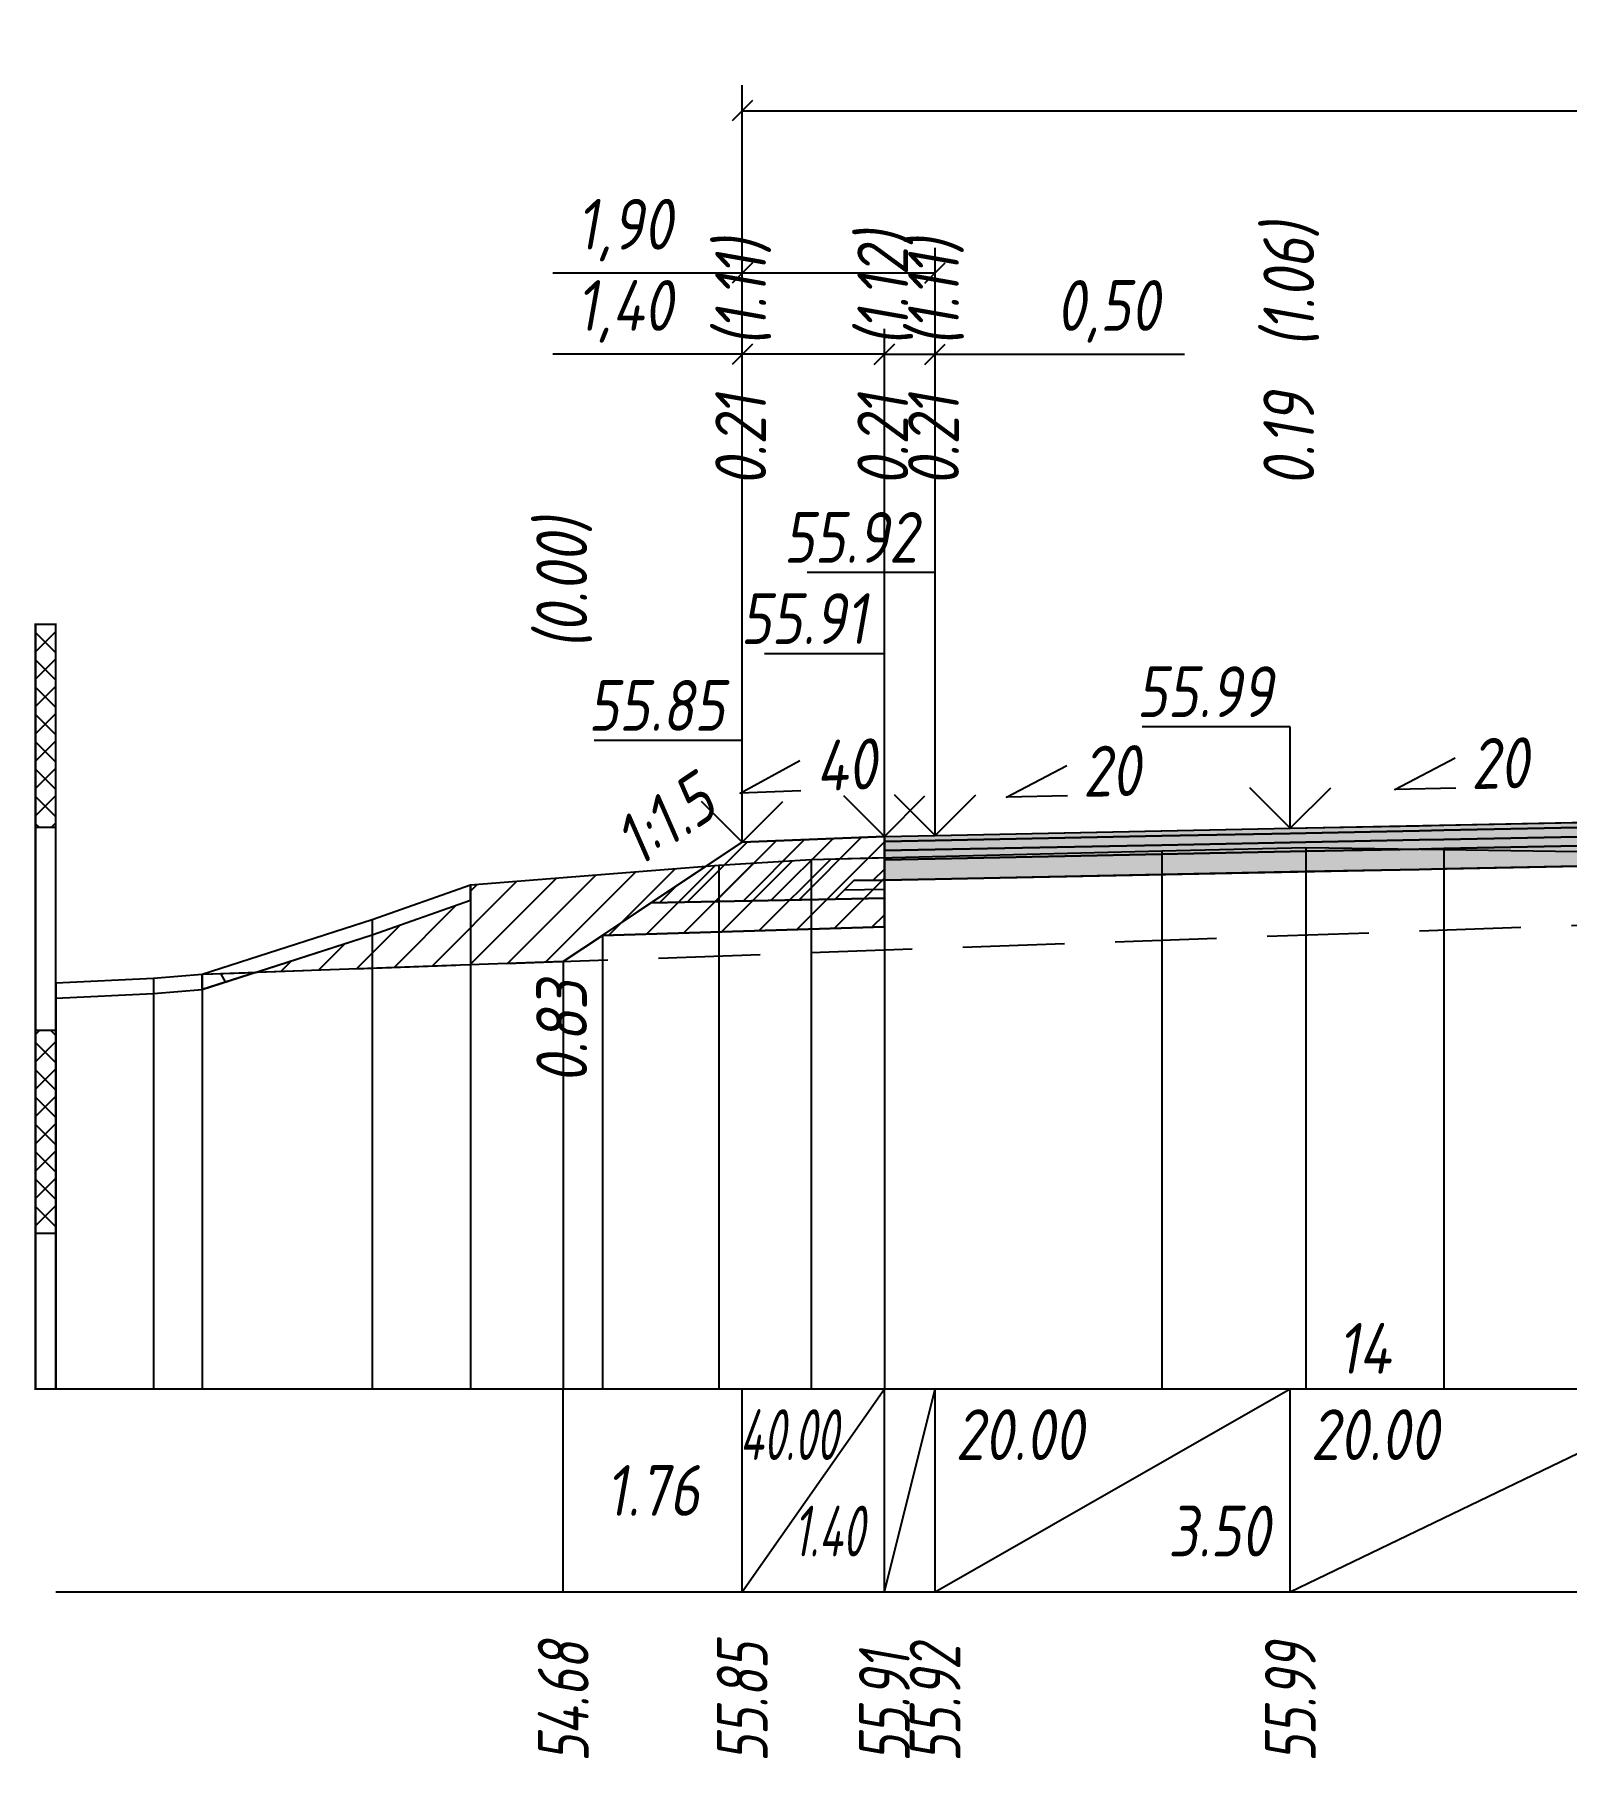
# Model space of a CAD drawing. Extents: x -717 to 1451, y -133302 to 233.
# Drawn here: x 78.9 to 154.4, y -79491.2 to -79406.3 of the extents above; entities that cross this region are included whole.
import ezdxf
from ezdxf.enums import TextEntityAlignment as Align

# ---------------------------------------------------------------- set-up
doc = ezdxf.new("R2010")
doc.units = 0
doc.linetypes.add('штриховая', pattern=[0.75, 0.5, -0.25])
for name, color, linetype in [('Интерполированный поперечник', 2, 'Continuous'), ('Код_514', 1, 'Continuous'), ('Контур_0', 7, 'Continuous'), ('Контур_2521', 7, 'Continuous'), ('Контур_2564', 7, 'Continuous'), ('Контур_2660', 7, 'Continuous'), ('Контур_2665', 7, 'Continuous'), ('Контур_400', 7, 'Continuous'), ('Контур_508', 7, 'Continuous'), ('Контур_512', 7, 'Continuous'), ('Контур_513', 7, 'Continuous'), ('Контур_818', 7, 'Continuous'), ('Красный поперечник', 1, 'Continuous'), ('Линейка абсолютных высот', 7, 'Continuous'), ('Объём_2501', 7, 'Continuous'), ('Объём_2564', 7, 'Continuous'), ('Объём_2650', 7, 'Continuous'), ('Объём_2660', 7, 'Continuous'), ('Объём_2661', 7, 'Continuous'), ('Объём_2665', 7, 'Continuous'), ('Объём_2666', 7, 'Continuous'), ('Объём_2667', 7, 'Continuous'), ('Объём_2668', 7, 'Continuous'), ('Объём_2669', 7, 'Continuous'), ('Объём_2675', 7, 'Continuous'), ('Откосы', 7, 'Continuous'), ('Отметки покрытия', 7, 'Continuous'), ('Рабочие отметки', 7, 'Continuous'), ('Рабочие отметки доп.', 7, 'Continuous'), ('Слои выравнивания', 7, 'Continuous'), ('Таблица', 7, 'Continuous'), ('Уклоны проезжей части', 7, 'Continuous'), ('Черный поперечник', 3, 'Continuous')]:
    doc.layers.add(name, color=color, linetype=linetype)
for name, color, linetype, true_color in [('Контур_2540', 2, 'Continuous', 0xffff00), ('Контур_2560', 2, 'Continuous', 0xffff00), ('Контур_2561', 7, 'Continuous', 0xff8040), ('Контур_2562', 3, 'Continuous', 0x00ff00), ('Контур_2563', 7, 'Continuous', 0xff8000), ('Контур_2570', 7, 'Continuous', 0x80ff00), ('Контур_2725', 7, 'Continuous', 0x323232), ('Контур_2736', 4, 'Continuous', 0x00ffff), ('Контур_2737', 4, 'Continuous', 0x00ffff), ('Контур_2738', 4, 'Continuous', 0x00ffff), ('Контур_2739', 4, 'Continuous', 0x00ffff), ('Контур_2741', 4, 'Continuous', 0x00ffff), ('Контур_2742', 4, 'Continuous', 0x00ffff), ('Контур_2743', 4, 'Continuous', 0x00ffff), ('Контур_2744', 7, 'Continuous', 0xa4ffff), ('Контур_2745', 7, 'Continuous', 0xa4ffff), ('Контур_2747', 4, 'Continuous', 0x00ffff), ('Контур_2748', 4, 'Continuous', 0x00ffff), ('Контур_2749', 4, 'Continuous', 0x00ffff), ('Контур_2750', 4, 'Continuous', 0x00ffff), ('Контур_2751', 4, 'Continuous', 0x00ffff), ('Контур_2752', 4, 'Continuous', 0x00ffff), ('Контур_2760', 7, 'Continuous', 0x323232), ('Контур_2761', 7, 'Continuous', 0x323232), ('Контур_2762', 7, 'Continuous', 0x323232), ('Контур_2763', 7, 'Continuous', 0x323232), ('Контур_402', 7, 'Continuous', 0xff6464), ('Контур_703', 4, 'Continuous', 0x00ffff), ('Контур_705', 4, 'Continuous', 0x00ffff), ('Контур_707', 4, 'Continuous', 0x00ffff), ('Контур_720', 131, 'Continuous', 0xaaffff), ('Объём_2520', 7, 'Continuous', 0x80ffff), ('Объём_2540', 2, 'Continuous', 0xffff00), ('Объём_2560', 2, 'Continuous', 0xffff00), ('Объём_2561', 7, 'Continuous', 0xff8040), ('Объём_2562', 3, 'Continuous', 0x00ff00), ('Объём_2563', 7, 'Continuous', 0xff8000), ('Объём_2600', 7, 'Continuous', 0x808000), ('Объём_2746', 2, 'Continuous', 0xffff00)]:
    doc.layers.add(name, color=color, linetype=linetype, true_color=true_color)
doc.styles.get("Standard").update_dxf_attribs({"font": 'txt', "height": 2.5})
doc.styles.add('М', font='romand.shx', dxfattribs={"width": 0.8, "oblique": 10, "height": 2.5})
doc.dimstyles.new('ISO-25', dxfattribs={"dimtxt": 2.5, "dimasz": 2.5, "dimexe": 1.25, "dimexo": 0.625, "dimtad": 1, "dimtxsty": 'Standard', "dimcen": 2.5, "dimadec": 0, "dimazin": 0, "dimtfac": 1, "dimtmove": 0, "dimatfit": 3, "dimfxl": 1, "dimarcsym": 0})
pattern_1 = [(45.0000013, (0, 0), (-0.67351924, 0.673519211), []), (135.0000003, (0, 0), (-0.673519222, -0.67351923), [])]

# ---------------------------------------------------------------- blocks, each defined once
blk = doc.blocks.new('_Oblique')
at = {"color": 0, "linetype": 'ByBlock', "lineweight": -2}
blk.add_line((-0.5, -0.5), (0.5, 0.5), dxfattribs=at)
blk = doc.blocks.new('*D1668')
at = {"color": 0, "lineweight": -2, "transparency": 16777216}
for p, q in [((113.817, -79445.497), (113.817, -79420.777)), ((120.817, -79445.217), (120.817, -79420.777)), ((113.817, -79422.027), (104.481, -79422.027)), ((120.817, -79422.027), (113.817, -79422.027))]:
    blk.add_line(p, q, dxfattribs=at)
at = {"layer": 'Defpoints', "color": 0, "transparency": 16777216}
for p in [(120.817, -79422.027), (113.817, -79446.122), (120.817, -79445.842)]:
    blk.add_point(p, dxfattribs=at)
at = {"color": 0, "lineweight": -2, "transparency": 16777216, "rotation": 180}
blk.add_blockref('_Oblique', (113.817, -79422.027), dxfattribs=at)
at = {"color": 0, "lineweight": -2, "transparency": 16777216}
blk.add_blockref('_Oblique', (120.817, -79422.027), dxfattribs=at)
at = {"color": 0, "transparency": 16777216, "insert": (108.021, -79419.913), "char_height": 2.5, "width": 8.75, "attachment_point": 5, "style": 'М'}
blk.add_mtext('1,40', dxfattribs=at)
blk = doc.blocks.new('*D1670')
at = {"color": 0, "lineweight": -2, "transparency": 16777216}
for p, q in [((120.817, -79445.217), (120.817, -79420.777)), ((123.317, -79445.167), (123.317, -79420.777)), ((120.817, -79422.027), (123.317, -79422.027)), ((123.317, -79422.027), (135.601, -79422.027))]:
    blk.add_line(p, q, dxfattribs=at)
at = {"layer": 'Defpoints', "color": 0, "transparency": 16777216}
for p in [(123.317, -79422.027), (120.817, -79445.842), (123.317, -79445.792)]:
    blk.add_point(p, dxfattribs=at)
at = {"color": 0, "lineweight": -2, "transparency": 16777216, "rotation": 180}
blk.add_blockref('_Oblique', (120.817, -79422.027), dxfattribs=at)
at = {"color": 0, "lineweight": -2, "transparency": 16777216}
blk.add_blockref('_Oblique', (123.317, -79422.027), dxfattribs=at)
at = {"color": 0, "transparency": 16777216, "insert": (131.839, -79419.913), "char_height": 2.5, "width": 9.16667, "attachment_point": 5, "style": 'М'}
blk.add_mtext('0,50', dxfattribs=at)
blk = doc.blocks.new('*D1673')
at = {"color": 0, "lineweight": -2, "transparency": 16777216}
for p, q in [((113.817, -79445.497), (113.817, -79416.777)), ((123.317, -79445.167), (123.317, -79416.777)), ((113.817, -79418.027), (104.481, -79418.027)), ((123.317, -79418.027), (113.817, -79418.027))]:
    blk.add_line(p, q, dxfattribs=at)
at = {"layer": 'Defpoints', "color": 0, "transparency": 16777216}
for p in [(123.317, -79418.027), (113.817, -79446.122), (123.317, -79445.792)]:
    blk.add_point(p, dxfattribs=at)
at = {"color": 0, "lineweight": -2, "transparency": 16777216, "rotation": 180}
blk.add_blockref('_Oblique', (113.817, -79418.027), dxfattribs=at)
at = {"color": 0, "lineweight": -2, "transparency": 16777216}
blk.add_blockref('_Oblique', (123.317, -79418.027), dxfattribs=at)
at = {"color": 0, "transparency": 16777216, "insert": (108.021, -79415.913), "char_height": 2.5, "width": 8.75, "attachment_point": 5, "style": 'М'}
blk.add_mtext('1,90', dxfattribs=at)
blk = doc.blocks.new('*D1674')
at = {"color": 0, "lineweight": -2, "transparency": 16777216}
for p, q in [((113.817, -79445.497), (113.817, -79408.777)), ((209.317, -79445.497), (209.317, -79408.777)), ((113.817, -79410.027), (209.317, -79410.027))]:
    blk.add_line(p, q, dxfattribs=at)
at = {"layer": 'Defpoints', "color": 0, "transparency": 16777216}
for p in [(209.317, -79410.027), (113.817, -79446.122), (209.317, -79446.122)]:
    blk.add_point(p, dxfattribs=at)
at = {"color": 0, "lineweight": -2, "transparency": 16777216, "rotation": 180}
blk.add_blockref('_Oblique', (113.817, -79410.027), dxfattribs=at)
at = {"color": 0, "lineweight": -2, "transparency": 16777216}
blk.add_blockref('_Oblique', (209.317, -79410.027), dxfattribs=at)
at = {"color": 0, "transparency": 16777216, "insert": (161.567, -79407.913), "char_height": 2.5, "width": 10.41667, "attachment_point": 5, "style": 'М'}
blk.add_mtext('19,10', dxfattribs=at)

msp = doc.modelspace()

# ---------------------------------------------------------------- hatches: boundary and pattern name
at = {"layer": 'Линейка абсолютных высот'}
h = msp.add_hatch(dxfattribs=at)
h.set_pattern_fill('ANSI37', scale=0.3, style=0)
h.set_pattern_definition(pattern_1)
h.paths.add_polyline_path([(80, -79445.33), (80, -79435.33), (79, -79435.33), (79, -79445.33)])
h = msp.add_hatch(dxfattribs=at)
h.set_pattern_fill('ANSI37', scale=0.3, style=0)
h.set_pattern_definition(pattern_1)
h.paths.add_polyline_path([(80, -79465.33), (80, -79455.33), (79, -79455.33), (79, -79465.33)])
at = {"layer": 'Объём_2563'}
h = msp.add_hatch(dxfattribs=at)
h.set_pattern_fill('ANSI31', color=256, scale=0.3)
h.paths.add_polyline_path([(113.817, -79446.059), (120.817, -79445.779), (120.817, -79447.929), (119.317, -79447.959), (118.398, -79448.877), (109.317, -79449.059)])
at = {"layer": 'Объём_2600'}
h = msp.add_hatch(dxfattribs=at)
h.set_pattern_fill('ANSI31', color=6, scale=0.4)
h.paths.add_polyline_path([(120.817, -79450.237), (106.925, -79450.653), (105, -79451.937), (89.832, -79452.478), (95.586, -79450.624), (100.425, -79448.919), (100.425, -79448.169), (112.656, -79447.191), (117.21, -79446.917), (120.817, -79446.826)])
h = msp.add_hatch(dxfattribs=at)
h.set_pattern_fill('HONEY', color=5, scale=0.3)
h.paths.add_polyline_path([(87.213, -79453.321), (87.213, -79452.571), (89.832, -79452.478)])
at = {"layer": 'Слои выравнивания'}
for color, points in [(2, [(120.817, -79445.779), (123.317, -79445.729), (134.487, -79445.506), (140.817, -79445.379), (141.576, -79445.364), (147.169, -79445.252), (148.386, -79445.228), (161.567, -79444.964), (161.567, -79445.214), (148.386, -79445.478), (147.169, -79445.502), (141.576, -79445.614), (140.817, -79445.629), (134.487, -79445.756), (123.317, -79445.979), (120.817, -79446.029)]), (3, [(120.817, -79446.029), (123.317, -79445.979), (134.487, -79445.756), (140.817, -79445.629), (141.576, -79445.614), (147.169, -79445.502), (148.386, -79445.478), (161.567, -79445.214), (161.567, -79445.664), (148.386, -79445.928), (147.169, -79445.952), (141.576, -79446.064), (140.817, -79446.079), (134.487, -79446.206), (123.317, -79446.429), (120.817, -79446.479)]), (4, [(120.817, -79446.479), (123.317, -79446.429), (134.487, -79446.206), (140.817, -79446.079), (141.576, -79446.064), (147.169, -79445.952), (148.386, -79445.928), (161.567, -79445.664), (161.567, -79446.114), (148.386, -79446.378), (147.169, -79446.402), (141.576, -79446.514), (140.817, -79446.529), (134.487, -79446.656), (123.317, -79446.879), (120.817, -79446.929)]), (5, [(120.817, -79446.929), (123.317, -79446.879), (134.487, -79446.656), (140.817, -79446.529), (141.576, -79446.514), (147.169, -79446.402), (148.386, -79446.378), (161.567, -79446.114), (161.567, -79447.114), (148.386, -79447.378), (147.169, -79447.402), (141.576, -79447.514), (140.817, -79447.529), (134.487, -79447.656), (123.317, -79447.879), (120.817, -79447.929)])]:
    msp.add_hatch(color=color, dxfattribs=at).paths.add_polyline_path(points)

# ---------------------------------------------------------------- linework, layer by layer
at = {"layer": 'Интерполированный поперечник', "linetype": 'штриховая', "ltscale": 10, "flags": 128}
msp.add_lwpolyline([(87.213, -79452.571), (190.237, -79448.898)], dxfattribs=at)
at = {"layer": 'Код_514'}
for p, q in [((105, -79483), (105, -79473)), ((113.817, -79483), (113.817, -79473)), ((113.817, -79483), (120.817, -79473)), ((120.817, -79483), (120.817, -79473)), ((120.817, -79483), (123.317, -79473)), ((123.317, -79483), (123.317, -79473)), ((123.317, -79483), (140.817, -79473)), ((140.817, -79483), (140.817, -79473)), ((140.817, -79483), (161.567, -79473))]:
    msp.add_line(p, q, dxfattribs=at)
at = {"layer": 'Контур_0', "flags": 128}
for points in [[(113.817, -79446.059), (105, -79451.937), (105, -79451.937), (105, -79451.937), (105, -79451.937), (105, -79451.937), (105, -79451.937), (105, -79451.937), (105, -79451.937), (105, -79451.937), (105, -79451.937), (105, -79451.937), (105, -79451.937), (105, -79451.937), (105, -79451.937), (105, -79451.937)], [(113.817, -79446.059), (105, -79451.937), (105, -79451.937), (105, -79451.937), (105, -79451.937), (105, -79451.937), (105, -79451.937), (105, -79451.937), (105, -79451.937), (105, -79451.937), (105, -79451.937), (105, -79451.937), (105, -79451.937), (105, -79451.937), (105, -79451.937), (105, -79451.937), (105, -79451.937), (105, -79451.937), (105, -79451.937), (105, -79451.937), (105, -79451.937), (105, -79451.937), (105, -79451.937), (105, -79451.937), (105, -79451.937), (105, -79451.937), (105, -79451.937), (105, -79451.937), (105, -79451.937), (105, -79451.937)], [(109.317, -79449.059), (118.398, -79448.877), (119.317, -79447.959), (120.817, -79447.929)], [(119.317, -79447.959), (120.817, -79447.929), (120.817, -79448.829), (118.398, -79448.877), (119.317, -79447.959), (119.317, -79447.959)]]:
    msp.add_lwpolyline(points, dxfattribs=at)
at = {"layer": 'Контур_2521', "color": 250, "flags": 128}
msp.add_lwpolyline([(118.857, -79448.418), (120.817, -79448.379)], dxfattribs=at)
at = {"layer": 'Контур_2540', "flags": 128}
msp.add_lwpolyline([(118.398, -79448.877), (120.817, -79448.829), (120.817, -79450.237), (106.925, -79450.653), (109.317, -79449.059), (118.398, -79448.877), (118.398, -79448.877)], dxfattribs=at)
at = {"layer": 'Контур_2560', "flags": 128}
msp.add_lwpolyline([(113.817, -79446.059), (113.817, -79446.059), (113.817, -79446.059), (120.817, -79445.779)], dxfattribs=at)
at = {"layer": 'Контур_2561', "flags": 128}
msp.add_lwpolyline([(120.817, -79445.779), (120.817, -79445.779), (113.817, -79446.059), (113.817, -79446.059), (120.817, -79445.779)], dxfattribs=at)
at = {"layer": 'Контур_2562', "flags": 128}
msp.add_lwpolyline([(113.817, -79446.059), (113.817, -79446.059), (113.817, -79446.059), (113.817, -79446.059), (113.817, -79446.059)], dxfattribs=at)
at = {"layer": 'Контур_2563', "flags": 128}
msp.add_lwpolyline([(113.817, -79446.059), (120.817, -79445.779), (120.817, -79447.929), (119.317, -79447.959), (118.398, -79448.877), (109.317, -79449.059), (113.817, -79446.059), (113.817, -79446.059)], dxfattribs=at)
at = {"layer": 'Контур_2564', "flags": 128}
msp.add_lwpolyline([(113.817, -79446.059), (120.817, -79445.779)], dxfattribs=at)
at = {"layer": 'Контур_2570', "flags": 128}
msp.add_lwpolyline([(80, -79453.75), (84.807, -79453.519), (87.213, -79453.321), (87.213, -79453.321), (95.586, -79450.624), (100.425, -79448.919), (100.425, -79448.169), (112.656, -79447.191), (117.21, -79446.917), (134.487, -79446.482), (141.576, -79446.323), (148.386, -79446.419), (161.567, -79446.626), (166.064, -79446.697), (176.753, -79447.101), (181.78, -79447.235), (181.78, -79447.985), (184.321, -79448.618), (190.237, -79449.648), (195.833, -79448.485), (207.007, -79446.395), (222.109, -79446.14), (231.949, -79446.173), (243.183, -79445.771)], dxfattribs=at)
at = {"layer": 'Контур_2660', "flags": 128}
msp.add_lwpolyline([(106.925, -79450.653), (120.817, -79450.237)], dxfattribs=at)
at = {"layer": 'Контур_2665', "flags": 128}
msp.add_lwpolyline([(113.817, -79446.059), (113.817, -79446.059)], dxfattribs=at)
at = {"layer": 'Контур_2725', "flags": 128}
msp.add_lwpolyline([(120.817, -79447.929), (123.317, -79447.879), (134.487, -79447.656), (140.817, -79447.529), (141.576, -79447.514), (147.169, -79447.402), (148.386, -79447.378), (161.567, -79447.114), (166.064, -79447.204)], dxfattribs=at)
at = {"layer": 'Контур_2736', "flags": 128}
msp.add_lwpolyline([(113.817, -79446.059), (105, -79451.937)], dxfattribs=at)
at = {"layer": 'Контур_2737', "flags": 128}
msp.add_lwpolyline([(105, -79451.937), (105, -79451.937)], dxfattribs=at)
at = {"layer": 'Контур_2738', "flags": 128}
msp.add_lwpolyline([(105, -79451.937), (105, -79451.937)], dxfattribs=at)
at = {"layer": 'Контур_2739', "flags": 128}
msp.add_lwpolyline([(105, -79451.937), (105, -79451.937)], dxfattribs=at)
at = {"layer": 'Контур_2741', "flags": 128}
msp.add_lwpolyline([(105, -79451.937), (105, -79451.937)], dxfattribs=at)
at = {"layer": 'Контур_2742', "flags": 128}
msp.add_lwpolyline([(105, -79451.937), (105, -79451.937)], dxfattribs=at)
at = {"layer": 'Контур_2743', "flags": 128}
msp.add_lwpolyline([(105, -79451.937), (105, -79451.937)], dxfattribs=at)
at = {"layer": 'Контур_2744', "flags": 128}
msp.add_lwpolyline([(105, -79451.937), (105, -79451.937)], dxfattribs=at)
msp.add_lwpolyline([(105, -79451.937), (105, -79451.937)], dxfattribs=at)
msp.add_lwpolyline([(105, -79451.937), (105, -79451.937)], dxfattribs=at)
msp.add_lwpolyline([(105, -79451.937), (105, -79451.937)], dxfattribs=at)
msp.add_lwpolyline([(105, -79451.937), (105, -79451.937)], dxfattribs=at)
msp.add_lwpolyline([(105, -79451.937), (105, -79451.937)], dxfattribs=at)
at = {"layer": 'Контур_2745', "flags": 128}
msp.add_lwpolyline([(105, -79451.937), (105, -79451.937)], dxfattribs=at)
msp.add_lwpolyline([(105, -79451.937), (105, -79451.937)], dxfattribs=at)
msp.add_lwpolyline([(105, -79451.937), (105, -79451.937)], dxfattribs=at)
msp.add_lwpolyline([(105, -79451.937), (105, -79451.937)], dxfattribs=at)
msp.add_lwpolyline([(105, -79451.937), (105, -79451.937)], dxfattribs=at)
msp.add_lwpolyline([(105, -79451.937), (105, -79451.937)], dxfattribs=at)
at = {"layer": 'Контур_2747', "flags": 128}
msp.add_lwpolyline([(105, -79451.937), (105, -79451.937)], dxfattribs=at)
at = {"layer": 'Контур_2748', "flags": 128}
msp.add_lwpolyline([(105, -79451.937), (105, -79451.937)], dxfattribs=at)
at = {"layer": 'Контур_2749', "flags": 128}
msp.add_lwpolyline([(105, -79451.937), (105, -79451.937)], dxfattribs=at)
at = {"layer": 'Контур_2750', "flags": 128}
msp.add_lwpolyline([(105, -79451.937), (105, -79451.937)], dxfattribs=at)
at = {"layer": 'Контур_2751', "flags": 128}
msp.add_lwpolyline([(105, -79451.937), (105, -79451.937)], dxfattribs=at)
at = {"layer": 'Контур_2752', "flags": 128}
msp.add_lwpolyline([(105, -79451.937), (105, -79451.937)], dxfattribs=at)
at = {"layer": 'Контур_2760', "flags": 128}
msp.add_lwpolyline([(120.817, -79445.779), (123.317, -79445.729), (134.487, -79445.506), (140.817, -79445.379), (141.576, -79445.364), (147.169, -79445.252), (148.386, -79445.228), (161.567, -79444.964), (166.064, -79445.054)], dxfattribs=at)
at = {"layer": 'Контур_2761', "flags": 128}
msp.add_lwpolyline([(120.817, -79446.029), (123.317, -79445.979), (134.487, -79445.756), (140.817, -79445.629), (141.576, -79445.614), (147.169, -79445.502), (148.386, -79445.478), (161.567, -79445.214), (166.064, -79445.304)], dxfattribs=at)
at = {"layer": 'Контур_2762', "flags": 128}
msp.add_lwpolyline([(120.817, -79446.479), (123.317, -79446.429), (134.487, -79446.206), (140.817, -79446.079), (141.576, -79446.064), (147.169, -79445.952), (148.386, -79445.928), (161.567, -79445.664), (166.064, -79445.754)], dxfattribs=at)
at = {"layer": 'Контур_2763', "flags": 128}
msp.add_lwpolyline([(120.817, -79446.929), (123.317, -79446.879), (134.487, -79446.656), (140.817, -79446.529), (141.576, -79446.514), (147.169, -79446.402), (148.386, -79446.378), (161.567, -79446.114), (166.064, -79446.204)], dxfattribs=at)
at = {"layer": 'Контур_400', "flags": 128}
msp.add_lwpolyline([(120.817, -79445.779), (123.317, -79445.729), (123.317, -79445.729), (123.317, -79445.729), (123.317, -79445.729), (123.317, -79445.729), (123.317, -79445.729), (140.817, -79445.379), (161.567, -79444.964)], dxfattribs=at)
at = {"layer": 'Контур_402', "flags": 128}
msp.add_lwpolyline([(106.925, -79450.653), (120.817, -79450.237), (120.817, -79447.929), (161.567, -79447.114), (166.064, -79447.204), (166.064, -79449.149), (216.208, -79450.653)], dxfattribs=at)
at = {"layer": 'Контур_508', "flags": 128}
msp.add_lwpolyline([(105, -79451.937), (106.925, -79450.653), (120.817, -79450.237), (120.817, -79447.929), (161.567, -79447.114), (166.064, -79447.204), (166.064, -79449.149), (216.208, -79450.653), (216.208, -79446.773), (218.183, -79445.456)], dxfattribs=at)
at = {"layer": 'Контур_512', "flags": 128}
msp.add_lwpolyline([(105, -79451.937), (106.925, -79450.653), (120.817, -79450.237)], dxfattribs=at)
at = {"layer": 'Контур_513', "flags": 128}
msp.add_lwpolyline([(105, -79451.937), (106.925, -79450.653), (120.817, -79450.237), (120.817, -79447.929), (161.567, -79447.114), (166.064, -79447.204), (166.064, -79449.149), (216.208, -79450.653), (216.208, -79446.773), (218.183, -79445.456)], dxfattribs=at)
at = {"layer": 'Контур_703', "flags": 128}
for points in [[(113.817, -79446.059), (105, -79451.937)], [(105, -79451.937), (105, -79451.937)]]:
    msp.add_lwpolyline(points, dxfattribs=at)
at = {"layer": 'Контур_705', "flags": 128}
msp.add_lwpolyline([(105, -79451.937), (105, -79451.937)], dxfattribs=at)
at = {"layer": 'Контур_707', "flags": 128}
msp.add_lwpolyline([(105, -79451.937), (105, -79451.937)], dxfattribs=at)
at = {"layer": 'Контур_720', "flags": 128}
msp.add_lwpolyline([(105, -79451.937), (105, -79451.937)], dxfattribs=at)
at = {"layer": 'Контур_818', "flags": 128}
msp.add_lwpolyline([(105, -79447.803), (112.656, -79447.191), (117.21, -79446.917), (134.487, -79446.482), (141.576, -79446.323), (148.386, -79446.419), (161.567, -79446.626), (166.064, -79446.697), (176.753, -79447.101), (181.78, -79447.235), (181.78, -79447.985), (184.321, -79448.618), (190.237, -79449.648), (195.833, -79448.485), (207.007, -79446.395), (218.183, -79446.206)], dxfattribs=at)
at = {"layer": 'Красный поперечник'}
for p, q in [((123.317, -79445.729), (140.817, -79445.379)), ((140.817, -79445.379), (161.567, -79444.964)), ((105, -79451.937), (113.817, -79446.059)), ((113.817, -79446.059), (120.817, -79445.779)), ((120.817, -79445.779), (123.317, -79445.729)), ((120.817, -79450.237), (120.817, -79473)), ((106.925, -79450.653), (106.925, -79473)), ((105, -79451.937), (105, -79473))]:
    msp.add_line(p, q, dxfattribs=at)
at = {"layer": 'Линейка абсолютных высот', "color": 7, "const_width": 0.1, "flags": 128}
for points in [[(80, -79445.33), (80, -79435.33), (79, -79435.33), (79, -79445.33), (80, -79445.33)], [(80, -79455.33), (80, -79445.33), (79, -79445.33), (79, -79455.33), (80, -79455.33)], [(80, -79465.33), (80, -79455.33), (79, -79455.33), (79, -79465.33), (80, -79465.33)], [(80, -79473), (80, -79465.33), (79, -79465.33), (79, -79473), (80, -79473)]]:
    msp.add_lwpolyline(points, dxfattribs=at)
at = {"layer": 'Объём_2501', "flags": 128}
msp.add_lwpolyline([(120.817, -79445.779), (123.317, -79445.729), (123.317, -79445.729), (123.317, -79445.729), (123.317, -79445.729), (123.317, -79445.729), (123.317, -79445.729), (140.817, -79445.379), (161.567, -79444.964)], dxfattribs=at)
at = {"layer": 'Объём_2520', "color": 250, "flags": 128}
msp.add_lwpolyline([(119.317, -79447.959), (120.817, -79447.929), (120.817, -79448.829), (118.398, -79448.877), (119.317, -79447.959), (119.317, -79447.959)], dxfattribs=at)
at = {"layer": 'Объём_2540', "flags": 128}
msp.add_lwpolyline([(118.398, -79448.877), (120.817, -79448.829), (120.817, -79450.237), (106.925, -79450.653), (109.317, -79449.059), (118.398, -79448.877), (118.398, -79448.877)], dxfattribs=at)
at = {"layer": 'Объём_2560', "flags": 128}
msp.add_lwpolyline([(113.817, -79446.059), (113.817, -79446.059), (113.817, -79446.059), (120.817, -79445.779)], dxfattribs=at)
at = {"layer": 'Объём_2561', "flags": 128}
msp.add_lwpolyline([(120.817, -79445.779), (120.817, -79445.779), (113.817, -79446.059), (113.817, -79446.059), (120.817, -79445.779)], dxfattribs=at)
at = {"layer": 'Объём_2562', "flags": 128}
msp.add_lwpolyline([(113.817, -79446.059), (113.817, -79446.059), (113.817, -79446.059), (113.817, -79446.059), (113.817, -79446.059)], dxfattribs=at)
at = {"layer": 'Объём_2563', "color": 250, "flags": 128}
msp.add_lwpolyline([(113.817, -79446.059), (120.817, -79445.779), (120.817, -79447.929), (119.317, -79447.959), (118.398, -79448.877), (109.317, -79449.059), (113.817, -79446.059), (113.817, -79446.059)], dxfattribs=at)
at = {"layer": 'Объём_2564', "flags": 128}
msp.add_lwpolyline([(113.817, -79446.059), (120.817, -79445.779)], dxfattribs=at)
at = {"layer": 'Объём_2600', "color": 5, "flags": 128}
msp.add_lwpolyline([(87.213, -79453.321), (87.213, -79452.571), (89.832, -79452.478), (87.213, -79453.321), (87.213, -79453.321)], dxfattribs=at)
at = {"layer": 'Объём_2650', "color": 6, "flags": 128}
msp.add_lwpolyline([(120.817, -79450.237), (106.925, -79450.653), (105, -79451.937), (89.832, -79452.478), (95.586, -79450.624), (100.425, -79448.919), (100.425, -79448.169), (112.656, -79447.191), (117.21, -79446.917), (120.817, -79446.826), (120.817, -79450.237), (120.817, -79450.237)], dxfattribs=at)
at = {"layer": 'Объём_2660', "flags": 128}
msp.add_lwpolyline([(106.925, -79450.653), (120.817, -79450.237)], dxfattribs=at)
at = {"layer": 'Объём_2661', "flags": 128}
msp.add_lwpolyline([(113.817, -79446.059), (105, -79451.937)], dxfattribs=at)
at = {"layer": 'Объём_2665', "flags": 128}
msp.add_lwpolyline([(113.817, -79446.059), (113.817, -79446.059)], dxfattribs=at)
at = {"layer": 'Объём_2666', "flags": 128}
msp.add_lwpolyline([(113.817, -79446.059), (105, -79451.937)], dxfattribs=at)
at = {"layer": 'Объём_2667', "flags": 128}
msp.add_lwpolyline([(105, -79451.937), (105, -79451.937)], dxfattribs=at)
msp.add_lwpolyline([(105, -79451.937), (105, -79451.937)], dxfattribs=at)
at = {"layer": 'Объём_2668', "flags": 128}
msp.add_lwpolyline([(105, -79451.937), (105, -79451.937)], dxfattribs=at)
msp.add_lwpolyline([(105, -79451.937), (105, -79451.937)], dxfattribs=at)
at = {"layer": 'Объём_2669', "flags": 128}
msp.add_lwpolyline([(105, -79451.937), (105, -79451.937)], dxfattribs=at)
msp.add_lwpolyline([(105, -79451.937), (105, -79451.937)], dxfattribs=at)
at = {"layer": 'Объём_2675', "flags": 128}
msp.add_lwpolyline([(105, -79451.937), (105, -79451.937)], dxfattribs=at)
msp.add_lwpolyline([(105, -79451.937), (105, -79451.937)], dxfattribs=at)
msp.add_lwpolyline([(105, -79451.937), (105, -79451.937)], dxfattribs=at)
msp.add_lwpolyline([(105, -79451.937), (105, -79451.937)], dxfattribs=at)
msp.add_lwpolyline([(105, -79451.937), (105, -79451.937)], dxfattribs=at)
msp.add_lwpolyline([(105, -79451.937), (105, -79451.937)], dxfattribs=at)
msp.add_lwpolyline([(105, -79451.937), (105, -79451.937)], dxfattribs=at)
msp.add_lwpolyline([(105, -79451.937), (105, -79451.937)], dxfattribs=at)
msp.add_lwpolyline([(105, -79451.937), (105, -79451.937)], dxfattribs=at)
msp.add_lwpolyline([(105, -79451.937), (105, -79451.937)], dxfattribs=at)
msp.add_lwpolyline([(105, -79451.937), (105, -79451.937)], dxfattribs=at)
msp.add_lwpolyline([(105, -79451.937), (105, -79451.937)], dxfattribs=at)
at = {"layer": 'Объём_2746', "flags": 128}
msp.add_lwpolyline([(117.21, -79450.345), (106.925, -79450.653), (112.045, -79447.24), (112.656, -79447.191), (117.21, -79446.917), (117.21, -79450.345), (117.21, -79450.345)], dxfattribs=at)
at = {"layer": 'Откосы', "color": 1, "flags": 128}
for points in [[(116.71, -79443.53), (113.713, -79443.65), (116.65, -79442.032)], [(148.966, -79443.405), (145.966, -79443.465), (148.936, -79441.905)], [(129.841, -79443.787), (126.841, -79443.847), (129.811, -79442.288)]]:
    msp.add_lwpolyline(points, dxfattribs=at)
at = {"layer": 'Отметки покрытия', "color": 1}
for p, q in [((123.317, -79432.779), (117.017, -79432.779)), ((123.317, -79445.729), (123.317, -79432.779)), ((120.817, -79436.779), (114.917, -79436.779)), ((120.817, -79445.779), (120.817, -79436.779)), ((113.817, -79441.059), (106.517, -79441.059)), ((113.817, -79446.059), (113.817, -79441.059)), ((140.817, -79440.379), (133.517, -79440.379)), ((140.817, -79445.379), (140.817, -79440.379)), ((123.317, -79445.729), (121.317, -79443.729)), ((123.317, -79445.729), (125.317, -79443.729)), ((140.817, -79445.379), (138.817, -79443.379)), ((140.817, -79445.379), (142.817, -79443.379)), ((113.817, -79446.059), (111.817, -79444.059)), ((113.817, -79446.059), (115.817, -79444.059)), ((120.817, -79445.779), (118.817, -79443.779)), ((120.817, -79445.779), (122.817, -79443.779))]:
    msp.add_line(p, q, dxfattribs=at)
at = {"layer": 'Слои выравнивания'}
msp.add_line((120.817, -79445.779), (120.817, -79473), dxfattribs=at)
at = {"layer": 'Слои выравнивания', "color": 2, "flags": 128}
msp.add_lwpolyline([(120.817, -79445.779), (123.317, -79445.729), (134.487, -79445.506), (140.817, -79445.379), (141.576, -79445.364), (147.169, -79445.252), (148.386, -79445.228), (161.567, -79444.964), (161.567, -79445.214), (148.386, -79445.478), (147.169, -79445.502), (141.576, -79445.614), (140.817, -79445.629), (134.487, -79445.756), (123.317, -79445.979), (120.817, -79446.029)], close=True, dxfattribs=at)
at = {"layer": 'Слои выравнивания', "color": 3, "flags": 128}
msp.add_lwpolyline([(120.817, -79446.029), (123.317, -79445.979), (134.487, -79445.756), (140.817, -79445.629), (141.576, -79445.614), (147.169, -79445.502), (148.386, -79445.478), (161.567, -79445.214), (161.567, -79445.664), (148.386, -79445.928), (147.169, -79445.952), (141.576, -79446.064), (140.817, -79446.079), (134.487, -79446.206), (123.317, -79446.429), (120.817, -79446.479)], close=True, dxfattribs=at)
at = {"layer": 'Слои выравнивания', "color": 4, "flags": 128}
msp.add_lwpolyline([(120.817, -79446.479), (123.317, -79446.429), (134.487, -79446.206), (140.817, -79446.079), (141.576, -79446.064), (147.169, -79445.952), (148.386, -79445.928), (161.567, -79445.664), (161.567, -79446.114), (148.386, -79446.378), (147.169, -79446.402), (141.576, -79446.514), (140.817, -79446.529), (134.487, -79446.656), (123.317, -79446.879), (120.817, -79446.929)], close=True, dxfattribs=at)
at = {"layer": 'Слои выравнивания', "color": 5, "flags": 128}
msp.add_lwpolyline([(120.817, -79446.929), (123.317, -79446.879), (134.487, -79446.656), (140.817, -79446.529), (141.576, -79446.514), (147.169, -79446.402), (148.386, -79446.378), (161.567, -79446.114), (161.567, -79447.114), (148.386, -79447.378), (147.169, -79447.402), (141.576, -79447.514), (140.817, -79447.529), (134.487, -79447.656), (123.317, -79447.879), (120.817, -79447.929)], close=True, dxfattribs=at)
at = {"layer": 'Таблица'}
for p, q in [((80, -79473), (243.183, -79473)), ((80, -79483), (243.183, -79483))]:
    msp.add_line(p, q, dxfattribs=at)
at = {"layer": 'Черный поперечник', "color": 7}
for p, q in [((117.21, -79446.917), (117.21, -79473)), ((134.487, -79446.482), (134.487, -79473)), ((141.576, -79446.323), (141.576, -79473)), ((148.386, -79446.419), (148.386, -79473)), ((112.656, -79447.191), (112.656, -79473)), ((100.425, -79448.169), (100.425, -79473)), ((95.586, -79449.874), (95.586, -79473)), ((80, -79453), (80, -79473)), ((84.807, -79452.769), (84.807, -79473)), ((87.213, -79452.571), (87.213, -79473))]:
    msp.add_line(p, q, dxfattribs=at)
at = {"layer": 'Черный поперечник', "flags": 128}
msp.add_lwpolyline([(80, -79453), (84.807, -79452.769), (87.213, -79452.571), (95.586, -79449.874), (100.425, -79448.169), (112.656, -79447.191), (117.21, -79446.917), (134.487, -79446.482), (141.576, -79446.323), (148.386, -79446.419), (161.567, -79446.626), (166.064, -79446.697), (176.753, -79447.101), (181.78, -79447.235), (184.321, -79447.868), (190.237, -79448.898), (195.833, -79447.735), (207.007, -79445.645), (222.109, -79445.39), (231.949, -79445.423), (243.183, -79445.021)], dxfattribs=at)

# ---------------------------------------------------------------- texts
at = {"layer": 'Код_514', "style": 'М', "oblique": 10}
for s, width, p in [('40.00', 0.6, (113.679, -79474)), ('20.00', 0.8, (124.317, -79474)), ('20.00', 0.8, (141.817, -79474))]:
    msp.add_text(s, height=2.5, dxfattribs=dict(at, width=width)).set_placement(p, align=Align.TOP_LEFT)
at = {"layer": 'Код_514', "style": 'М', "oblique": 10, "width": 0.8}
msp.add_text('1.76', height=2.5, dxfattribs=at).set_placement((109.408, -79478), align=Align.MIDDLE_CENTER)
at = {"layer": 'Код_514', "style": 'М', "oblique": 10}
for s, width, p in [('1.40', 0.6, (119.817, -79482)), ('3.50', 0.8, (139.817, -79482))]:
    msp.add_text(s, height=2.5, dxfattribs=dict(at, width=width)).set_placement(p, align=Align.BOTTOM_RIGHT)
at = {"layer": 'Код_514', "style": 'М', "oblique": 10, "width": 0.7}
for s, p in [('54.68', (105, -79491.382)), ('55.85', (113.817, -79491.382)), ('55.99', (140.817, -79491.382)), ('55.91', (120.817, -79491.382)), ('55.92', (123.317, -79491.382))]:
    msp.add_text(s, height=2.5, rotation=90, dxfattribs=at).set_placement(p, align=Align.MIDDLE_LEFT)
at = {"layer": 'Отметки покрытия', "color": 1, "style": 'М', "oblique": 10, "width": 0.8}
for s, p in [('55.92', (122.458, -79433.048)), ('55.91', (119.958, -79437.048)), ('55.99', (139.958, -79440.648)), ('55.85', (112.958, -79441.328))]:
    msp.add_text(s, height=2.5, dxfattribs=at).set_placement(p, align=Align.BOTTOM_RIGHT)
at = {"layer": 'Рабочие отметки', "color": 1, "style": 'М', "oblique": 10, "width": 0.8}
for s, p in [('0.21', (113.739, -79428.529)), ('0.21', (120.739, -79428.529)), ('0.21', (123.239, -79428.529)), ('0.19', (140.739, -79428.529))]:
    msp.add_text(s, height=2.5, rotation=90, dxfattribs=at).set_placement(p, align=Align.MIDDLE_LEFT)
msp.add_text('0.83', height=2.5, rotation=90, dxfattribs=at).set_placement((104.922, -79452.868), align=Align.MIDDLE_RIGHT)
at = {"layer": 'Рабочие отметки доп.', "color": 1, "style": 'М', "oblique": 10, "width": 0.8}
for s, p in [('(1.06)', (140.739, -79421.679)), ('(1.11)', (113.739, -79421.629)), ('(1.12)', (120.739, -79421.629)), ('(1.11)', (123.239, -79421.629)), ('(0.00)', (104.922, -79436.534))]:
    msp.add_text(s, height=2.5, rotation=90, dxfattribs=at).set_placement(p, align=Align.MIDDLE_LEFT)
at = {"layer": 'Слои выравнивания', "style": 'М', "oblique": 10, "width": 0.8}
msp.add_text('14', height=2.5, dxfattribs=at).set_placement((144.461, -79473), align=Align.BOTTOM_CENTER)
at = {"layer": 'Уклоны проезжей части', "color": 1, "style": 'М', "oblique": 10, "width": 0.8}
for s, rotation, p in [('40', 2.29061, (119.015, -79444.246)), ('20', 1.14576, (151.172, -79444.172)), ('20', 1.14576, (132.047, -79444.554)), ('1:1.5', 33.69007, (111.133, -79446.611))]:
    msp.add_text(s, height=2.5, rotation=rotation, dxfattribs=at).set_placement(p, align=Align.BOTTOM_CENTER)

# ---------------------------------------------------------------- dimensions: what is measured, and where the dimension line sits
at = {"color": 5}
dim = msp.add_linear_dim(base=(209.317, -79410.027), p1=(113.817, -79446.122), p2=(209.317, -79446.122), angle=180, dimstyle='ISO-25', override={"dimasz": 1, "dimlfac": 0.2, "dimzin": 0, "dimtxsty": 'М', "dimblk1": 'Oblique', "dimblk2": 'Oblique', "dimsah": 1}, dxfattribs=at)
dim.commit()
dim.dimension.update_dxf_attribs({"geometry": '*D1674', "text_midpoint": (161.567, -79407.913)})
for base, p1, p2, picture, middle in [((123.317, -79418.027), (113.817, -79446.122), (123.317, -79445.792), '*D1673', (108.021, -79418.027)), ((120.817, -79422.027), (113.817, -79446.122), (120.817, -79445.842), '*D1668', (108.021, -79422.027)), ((123.317, -79422.027), (120.817, -79445.842), (123.317, -79445.792), '*D1670', (131.839, -79422.027))]:
    dim = msp.add_linear_dim(base=base, p1=p1, p2=p2, angle=180, dimstyle='ISO-25', override={"dimasz": 1, "dimlfac": 0.2, "dimzin": 0, "dimtxsty": 'М', "dimblk1": 'Oblique', "dimblk2": 'Oblique', "dimsah": 1}, dxfattribs=at)
    dim.commit()
    dim.dimension.update_dxf_attribs({"geometry": picture, "text_midpoint": middle, "dimtype": 160})

doc.saveas('drawing.dxf')
